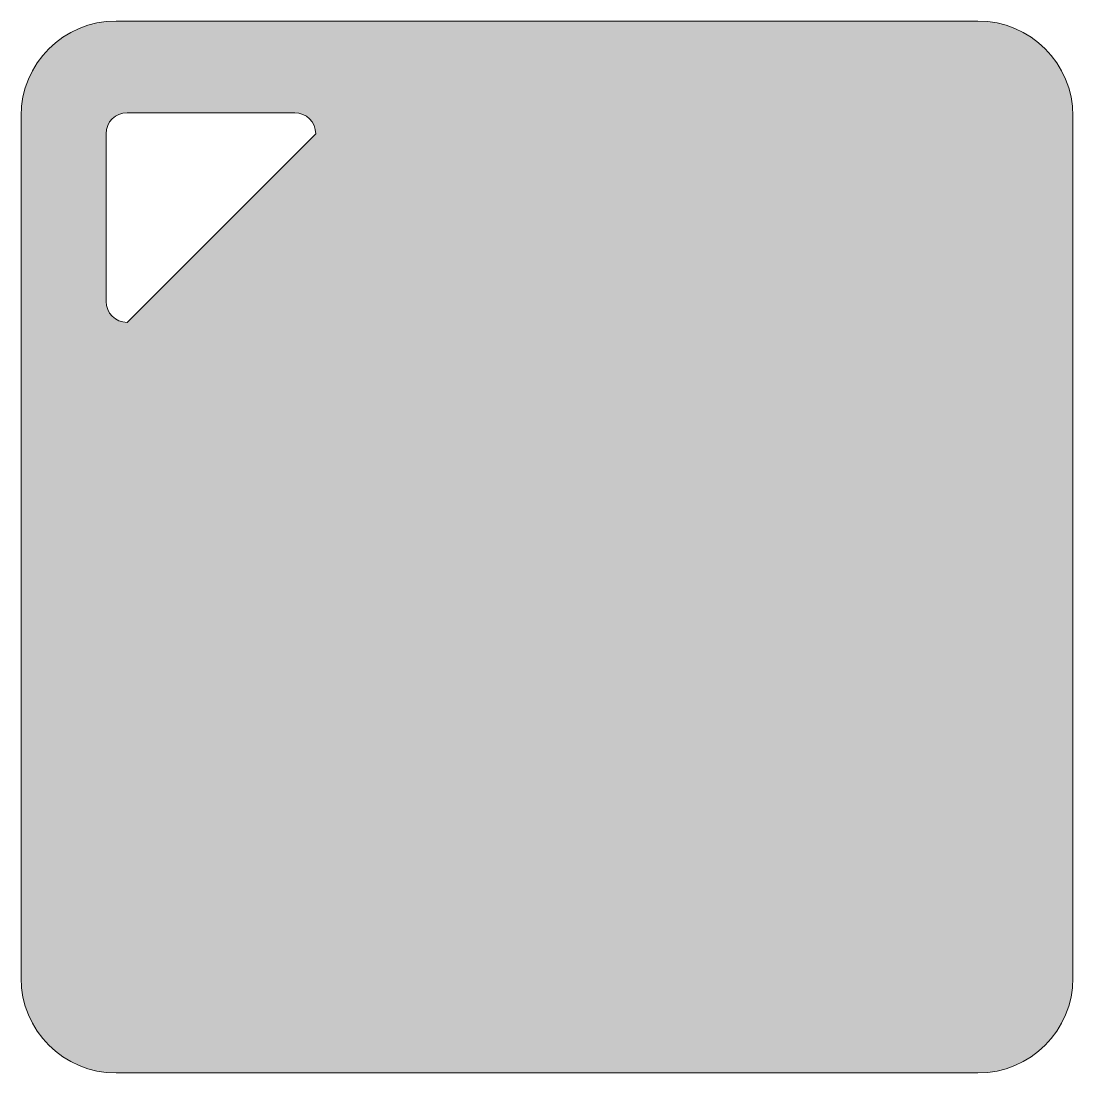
# Model space of a CAD drawing. Header units: inches. Extents: x 44 to 168, y 87 to 210.
import ezdxf

# ---------------------------------------------------------------- set-up
doc = ezdxf.new("R2010")
doc.units = ezdxf.units.IN
doc.header["$MEASUREMENT"] = 0
doc.layers.add('レイヤー 1', color=7, linetype='Continuous')

msp = doc.modelspace()

# ---------------------------------------------------------------- hatches: boundary and pattern name
at = {"layer": 'レイヤー 1', "true_color": 0x030000}
h = msp.add_hatch(color=178, dxfattribs=at)
h.dxf.hatch_style = 2
edge = h.paths.add_edge_path()
edge.add_spline(control_points=[(157.01, 210.48), (157.01, 210.48), (55.47, 210.48), (55.47, 210.48), (49.29, 210.48), (44.28, 205.47), (44.28, 199.29), (44.28, 199.29), (44.28, 97.75), (44.28, 97.75), (44.28, 91.57), (49.29, 86.56), (55.47, 86.56), (55.47, 86.56), (157.01, 86.56), (157.01, 86.56), (163.19, 86.56), (168.2, 91.57), (168.2, 97.75), (168.2, 97.75), (168.2, 97.75), (168.2, 97.75), (168.2, 97.75), (168.2, 199.29), (168.2, 199.29), (168.2, 205.47), (163.19, 210.48), (157.01, 210.48)], knot_values=[0, 0, 0, 0, 1, 1, 1, 2, 2, 2, 3, 3, 3, 4, 4, 4, 5, 5, 5, 6, 6, 6, 7, 7, 7, 8, 8, 8, 9, 9, 9, 9], degree=3, periodic=1)
edge = h.paths.add_edge_path()
edge.add_spline(control_points=[(56.77, 174.98), (55.41, 174.98), (54.3, 176.09), (54.3, 177.45), (54.3, 177.45), (54.3, 197.21), (54.3, 197.21), (54.3, 198.57), (55.41, 199.68), (56.77, 199.68), (56.77, 199.68), (76.52, 199.68), (76.52, 199.68), (77.88, 199.68), (78.99, 198.57), (78.99, 197.21), (78.99, 197.21), (56.77, 174.98), (56.77, 174.98)], knot_values=[0, 0, 0, 0, 1, 1, 1, 2, 2, 2, 3, 3, 3, 4, 4, 4, 5, 5, 5, 6, 6, 6, 6], degree=3, periodic=1)

# ---------------------------------------------------------------- linework, layer by layer
at = {"layer": 'レイヤー 1', "lineweight": 0}
for points, knots in [([(157.01, 210.48), (157.01, 210.48), (55.47, 210.48), (55.47, 210.48), (49.29, 210.48), (44.28, 205.47), (44.28, 199.29), (44.28, 199.29), (44.28, 97.75), (44.28, 97.75), (44.28, 91.57), (49.29, 86.56), (55.47, 86.56), (55.47, 86.56), (157.01, 86.56), (157.01, 86.56), (163.19, 86.56), (168.2, 91.57), (168.2, 97.75), (168.2, 97.75), (168.2, 97.75), (168.2, 97.75), (168.2, 97.75), (168.2, 199.29), (168.2, 199.29), (168.2, 205.47), (163.19, 210.48), (157.01, 210.48)], [0, 0, 0, 0, 1, 1, 1, 2, 2, 2, 3, 3, 3, 4, 4, 4, 5, 5, 5, 6, 6, 6, 7, 7, 7, 8, 8, 8, 9, 9, 9, 9]), ([(56.77, 174.98), (55.41, 174.98), (54.3, 176.09), (54.3, 177.45), (54.3, 177.45), (54.3, 197.21), (54.3, 197.21), (54.3, 198.57), (55.41, 199.68), (56.77, 199.68), (56.77, 199.68), (76.52, 199.68), (76.52, 199.68), (77.88, 199.68), (78.99, 198.57), (78.99, 197.21), (78.99, 197.21), (56.77, 174.98), (56.77, 174.98)], [0, 0, 0, 0, 1, 1, 1, 2, 2, 2, 3, 3, 3, 4, 4, 4, 5, 5, 5, 6, 6, 6, 6])]:
    msp.add_open_spline(points, degree=3, knots=knots, dxfattribs=at)

doc.saveas('drawing.dxf')
